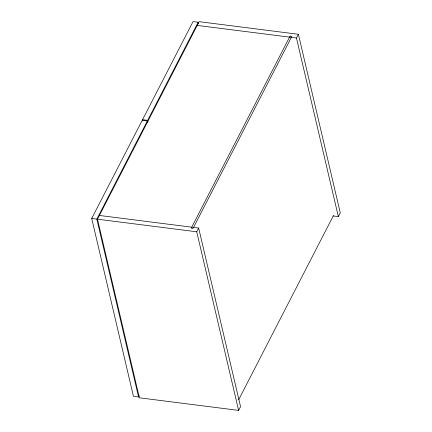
<?xml version="1.0" encoding="UTF-8"?>
<svg xmlns="http://www.w3.org/2000/svg" width="432" height="432" viewBox="0 0 432 432"><rect width="100%" height="100%" fill="white"/><g stroke="black" fill="none" stroke-linecap="round" stroke-linejoin="round"><path stroke-width="0.65" d="M139.174 395.798L138.559 396.997L133.445 396.349L91.724 218.457L142.209 120.361L147.323 121.009L147.631 122.321M142.857 121.014L142.549 119.702L193.034 21.6L198.148 22.248L198.455 23.56M138.559 396.997L96.833 219.105L147.323 121.009M147.971 121.662L147.663 120.35L198.148 22.248M99.403 215.46L198.655 228.064L240.548 406.669L238.626 410.4L139.374 397.796L97.486 219.191L199.136 21.676L298.388 34.279L340.276 212.884L338.359 216.616L333.029 215.941M238.626 410.4L196.733 231.795L198.655 228.064M338.359 216.616L296.465 38.011L298.388 34.279M238.631 399.805L333.445 215.579M197.219 25.407L296.465 38.011M142.549 119.702L147.663 120.35M91.724 218.457L96.833 219.105M97.486 219.191L196.733 231.795M290.056 36.148L191.23 228.177L193.034 228.404L291.859 36.374L290.056 36.148"/></g></svg>
